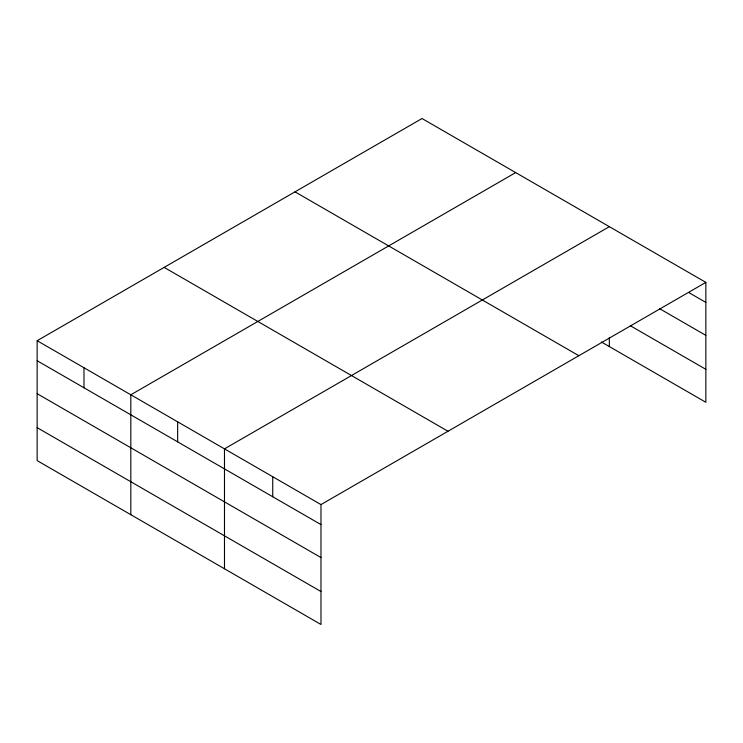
<?xml version="1.0" encoding="UTF-8"?>
<svg xmlns="http://www.w3.org/2000/svg" width="743" height="743" viewBox="0 0 743 743"><rect width="100%" height="100%" fill="white"/><g stroke="black" fill="none" stroke-linecap="round" stroke-linejoin="round"><path stroke-width="1.11" d="M601.375 341.966L705.85 402.288L705.85 282.386L422.015 118.518L37.15 340.712L37.15 460.614L320.985 624.482L320.985 504.581L37.15 340.712M515.679 172.59L130.814 394.793L130.814 514.695M609.344 226.671L224.479 448.865L224.479 568.766M320.985 504.581L705.85 282.386M688.761 292.538L705.85 302.41M659.608 308.67L705.85 335.362M630.454 325.796L705.85 369.327M295.008 191.843L578.843 355.711M164.157 267.387L447.992 431.256M37.15 360.736L320.985 524.604M37.15 393.697L320.985 557.566M37.15 427.652L320.985 591.53M609.344 337.48L609.344 346.572M272.737 476.727L272.737 496.751M177.651 421.829L177.651 441.853M83.987 367.748L83.987 387.772"/></g></svg>
